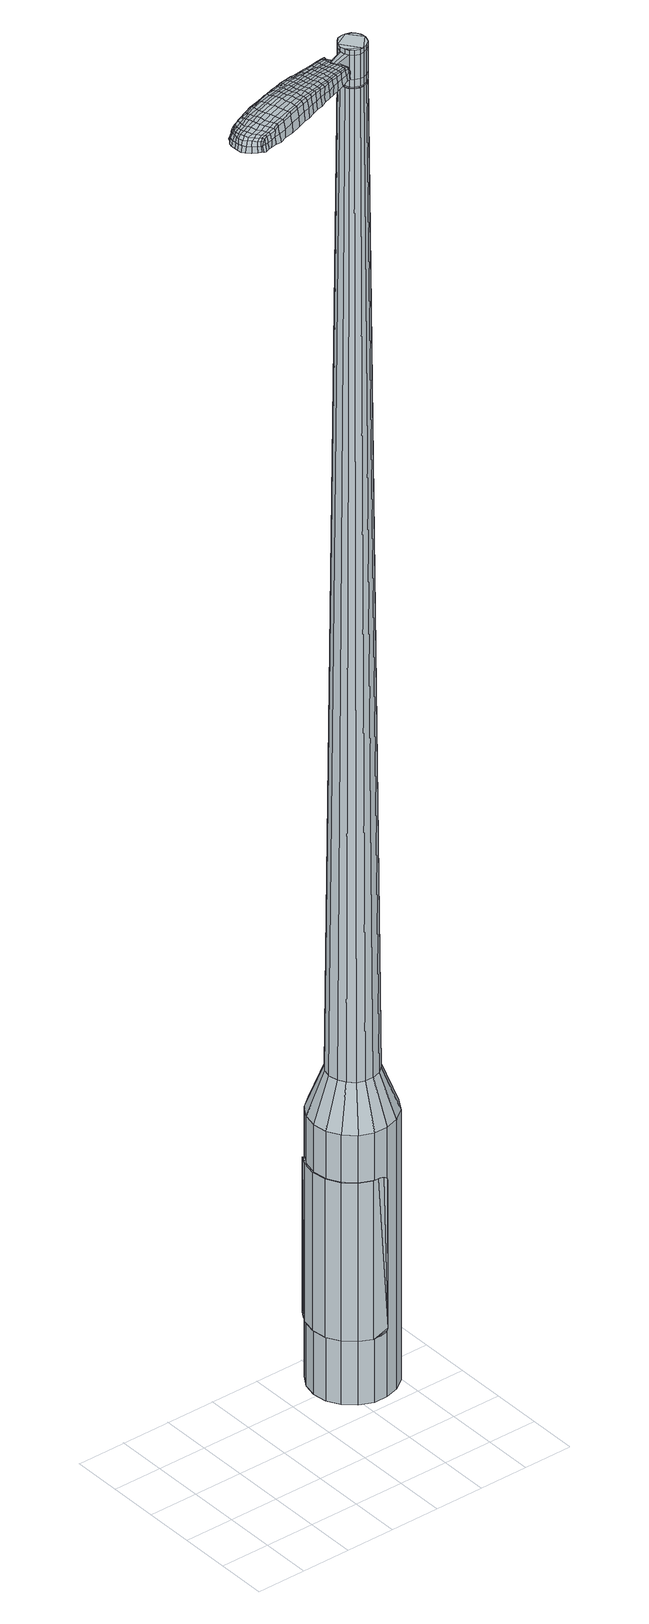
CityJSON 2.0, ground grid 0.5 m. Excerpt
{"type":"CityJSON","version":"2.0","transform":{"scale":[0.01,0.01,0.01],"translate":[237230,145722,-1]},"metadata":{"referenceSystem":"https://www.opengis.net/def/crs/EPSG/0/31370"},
"CityObjects":{
"object1":{"type":"GenericCityObject","attributes":{"cluster":575,"mean_distance_to_centroid":0.276,"new_centroid_x":237232.2,"new_centroid_y":145723.54,"mean_distance_to_camera":22.27,"H1":18.71,"H2":18.63,"Z_final":118.8,"cluster2":-1,"proj_x":237230.65,"proj_y":145718.78,"id_line":84832,"bearing_l":287.95,"distance":5,"orientation":"right","G_obj":197.95},"geometry":[{"type":"MultiSurface","lod":"2","boundaries":[[[0,1,2,3]],[[1,4,5,2]],[[4,6,7,5]],[[6,8,9,7]],[[8,10,11,9]],[[10,12,13,11]],[[12,14,15,13]],[[14,16,17,15]],[[16,18,19,17]],[[18,20,21,19]],[[20,22,23,21]],[[22,24,25,23]],[[24,26,27,25]],[[26,28,29,27]],[[28,30,31,29]],[[30,32,33,31]],[[32,34,35,33]],[[34,0,3,35]],[[36,37,38,39]],[[38,40,41,42]],[[41,43,42]],[[42,44,45,46]],[[45,47,46]],[[46,48,49,50]],[[49,51,50]],[[42,46,50,38]],[[50,52,39,38]],[[53,36,39]],[[2,5,7,35]],[[7,9,11,15]],[[11,13,15]],[[15,17,19,23]],[[19,21,23]],[[23,25,27,31]],[[27,29,31]],[[15,23,31,7]],[[31,33,35,7]],[[3,2,35]],[[1,0,54,55]],[[0,34,56,54]],[[34,32,57,56]],[[32,30,58,57]],[[30,28,59,58]],[[28,26,60,59]],[[26,24,61,60]],[[24,22,62,61]],[[22,20,63,62]],[[20,18,64,63]],[[18,16,65,64]],[[16,14,66,65]],[[14,12,67,66]],[[12,10,68,67]],[[10,8,69,68]],[[8,6,70,69]],[[6,4,71,70]],[[4,1,55,71]],[[55,54,72,73]],[[54,56,74,72]],[[56,57,75,74]],[[57,58,76,75]],[[58,59,77,76]],[[59,60,78,77]],[[60,61,79,78]],[[61,62,80,79]],[[62,63,81,80]],[[63,64,82,81]],[[64,65,83,82]],[[65,66,84,83]],[[66,67,85,84]],[[67,68,86,85]],[[68,69,87,86]],[[69,70,88,87]],[[70,71,89,88]],[[71,55,73,89]],[[90,91,92,93]],[[94,95,91,90]],[[96,97,95,94]],[[98,99,97,96]],[[100,101,99,98]],[[78,102,101,100]],[[103,104,102,78]],[[105,106,104,103]],[[107,108,106,105]],[[82,109,108,107]],[[83,110,109,82]],[[111,112,110,83]],[[113,114,112,111]],[[115,116,114,113]],[[117,118,116,115]],[[119,120,118,117]],[[121,122,120,119]],[[93,92,122,121]],[[123,124,125,126]],[[127,123,126,128]],[[129,127,128,130]],[[131,129,130,132]],[[133,131,132,134]],[[135,133,134,136]],[[137,135,136,138]],[[139,137,138,140]],[[141,139,140,142]],[[143,141,142,144]],[[145,143,144,146]],[[147,145,146,148]],[[149,147,148,150]],[[151,149,150,152]],[[153,151,152,154]],[[155,153,154,156]],[[73,72,90,93]],[[72,74,94,90]],[[74,75,96,94]],[[75,76,98,96]],[[76,77,100,98]],[[77,78,100]],[[79,103,78]],[[79,80,105,103]],[[80,81,107,105]],[[81,82,107]],[[84,111,83]],[[84,85,113,111]],[[85,86,115,113]],[[86,87,117,115]],[[87,88,119,117]],[[88,89,121,119]],[[89,73,93,121]],[[157,158,92,91]],[[158,159,122,92]],[[159,160,120,122]],[[160,161,118,120]],[[161,162,116,118]],[[162,163,114,116]],[[163,164,112,114]],[[164,110,112]],[[165,108,109]],[[165,166,106,108]],[[166,167,104,106]],[[167,102,104]],[[168,101,102]],[[168,169,99,101]],[[169,170,97,99]],[[170,171,95,97]],[[171,157,91,95]],[[39,52,155,172]],[[158,157,173,156]],[[53,39,172,124]],[[157,171,125,173]],[[36,53,124,123]],[[171,170,126,125]],[[37,36,123,127]],[[170,169,128,126]],[[38,37,127,129]],[[169,168,130,128]],[[40,38,129,131]],[[168,102,132,130]],[[41,40,131,133]],[[102,167,134,132]],[[43,41,133,135]],[[167,166,136,134]],[[42,43,135,137]],[[166,165,138,136]],[[44,42,137,139]],[[165,109,140,138]],[[45,44,139,141]],[[109,110,142,140]],[[47,45,141,143]],[[110,164,144,142]],[[46,47,143,145]],[[164,163,146,144]],[[48,46,145,147]],[[163,162,148,146]],[[49,48,147,149]],[[162,161,150,148]],[[51,49,149,151]],[[161,160,152,150]],[[50,51,151,153]],[[160,159,154,152]],[[52,50,153,155]],[[159,158,156,154]],[[155,156,174,175]],[[156,173,176,174]],[[173,125,177,176]],[[125,124,178,177]],[[124,172,179,178]],[[172,155,175,179]],[[180,181,182,183]],[[184,180,183,185]],[[180,184,186,187]],[[181,180,187,188]],[[189,190,191,192]],[[193,189,192,194]],[[189,193,195,196]],[[190,189,196,197]],[[198,199,200,201]],[[202,198,201,203]],[[198,202,204,205]],[[199,198,205,206]],[[207,208,209,210]],[[211,207,210,212]],[[207,211,213,214]],[[208,207,214,215]],[[216,217,218,219]],[[220,216,219,221]],[[216,220,222,223]],[[217,216,223,224]],[[225,226,227,228]],[[229,225,228,230]],[[225,229,231,232]],[[226,225,232,233]],[[234,235,236,237]],[[226,234,237,227]],[[234,226,233,238]],[[235,234,238,239]],[[240,241,242,243]],[[235,240,243,236]],[[240,235,239,244]],[[241,240,244,245]],[[246,184,185,247]],[[241,246,247,242]],[[246,241,245,248]],[[184,246,248,186]],[[249,250,251,252]],[[253,249,252,254]],[[249,253,255,256]],[[250,249,256,257]],[[258,259,260,261]],[[250,258,261,251]],[[258,250,257,262]],[[259,258,262,263]],[[264,265,266,267]],[[259,264,267,260]],[[264,259,263,268]],[[265,264,268,269]],[[270,271,272,273]],[[265,270,273,266]],[[270,265,269,274]],[[271,270,274,275]],[[276,181,188,277]],[[271,276,277,272]],[[276,271,275,278]],[[181,276,278,182]],[[279,280,281,282]],[[283,279,282,284]],[[279,283,285,286]],[[280,279,286,287]],[[288,289,290,291]],[[280,288,291,281]],[[288,280,287,292]],[[289,288,292,293]],[[294,295,296,297]],[[289,294,297,290]],[[294,289,293,298]],[[295,294,298,299]],[[300,193,194,301]],[[295,300,301,296]],[[300,295,299,302]],[[193,300,302,195]],[[303,304,305,306]],[[307,303,306,308]],[[303,307,309,310]],[[304,303,310,311]],[[312,313,314,315]],[[304,312,315,305]],[[312,304,311,316]],[[313,312,316,317]],[[318,319,320,321]],[[313,318,321,314]],[[318,313,317,322]],[[319,318,322,323]],[[324,325,326,327]],[[319,324,327,320]],[[324,319,323,328]],[[325,324,328,329]],[[330,190,197,331]],[[325,330,331,326]],[[330,325,329,332]],[[190,330,332,191]],[[333,219,218,334]],[[335,333,334,336]],[[333,335,337,338]],[[219,333,338,221]],[[339,335,336,340]],[[341,339,340,342]],[[339,341,343,344]],[[335,339,344,337]],[[345,341,342,346]],[[347,345,346,348]],[[345,347,349,350]],[[341,345,350,343]],[[351,347,348,352]],[[353,351,352,354]],[[351,353,355,356]],[[347,351,356,349]],[[357,353,354,358]],[[208,357,358,209]],[[357,208,215,359]],[[353,357,359,355]],[[360,361,206,205]],[[362,360,205,204]],[[360,362,363,364]],[[361,360,364,365]],[[366,367,365,364]],[[368,366,364,363]],[[366,368,369,370]],[[367,366,370,371]],[[372,373,371,370]],[[374,372,370,369]],[[372,374,375,376]],[[373,372,376,377]],[[378,379,377,376]],[[380,378,376,375]],[[378,380,213,211]],[[379,378,211,212]],[[381,382,383,384]],[[283,381,384,285]],[[381,283,284,385]],[[382,381,385,386]],[[387,202,203,388]],[[382,387,388,383]],[[387,382,386,389]],[[202,387,389,204]],[[390,391,392,393]],[[229,390,393,231]],[[390,229,230,394]],[[391,390,394,395]],[[396,397,398,399]],[[391,396,399,392]],[[396,391,395,400]],[[397,396,400,401]],[[402,199,206,403]],[[397,402,403,398]],[[402,397,401,404]],[[199,402,404,200]],[[405,406,407,408]],[[187,405,408,188]],[[405,187,186,409]],[[406,405,409,410]],[[411,412,413,414]],[[406,411,414,407]],[[411,406,410,415]],[[412,411,415,416]],[[417,210,209,418]],[[412,417,418,413]],[[417,412,416,419]],[[210,417,419,212]],[[420,421,422,423]],[[192,420,423,194]],[[420,192,191,424]],[[421,420,424,425]],[[426,214,213,427]],[[421,426,427,422]],[[426,421,425,428]],[[214,426,428,215]],[[429,430,431,432]],[[307,429,432,309]],[[429,307,308,433]],[[430,429,433,434]],[[435,220,221,436]],[[430,435,436,431]],[[435,430,434,437]],[[220,435,437,222]],[[438,439,440,441]],[[253,438,441,255]],[[438,253,254,442]],[[439,438,442,443]],[[444,445,446,447]],[[439,444,447,440]],[[444,439,443,448]],[[445,444,448,449]],[[450,217,224,451]],[[445,450,451,446]],[[450,445,449,452]],[[217,450,452,218]],[[453,454,443,442]],[[252,453,442,254]],[[453,252,251,455]],[[454,453,455,456]],[[457,458,449,448]],[[454,457,448,443]],[[457,454,456,459]],[[458,457,459,460]],[[461,334,218,452]],[[458,461,452,449]],[[461,458,460,462]],[[334,461,462,336]],[[463,464,465,466]],[[310,463,466,311]],[[463,310,309,432]],[[464,463,432,431]],[[467,338,337,468]],[[464,467,468,465]],[[467,464,431,436]],[[338,467,436,221]],[[469,470,456,455]],[[261,469,455,251]],[[469,261,260,471]],[[470,469,471,472]],[[473,474,460,459]],[[470,473,459,456]],[[473,470,472,475]],[[474,473,475,476]],[[477,340,336,462]],[[474,477,462,460]],[[477,474,476,478]],[[340,477,478,342]],[[479,480,481,482]],[[316,479,482,317]],[[479,316,311,466]],[[480,479,466,465]],[[483,344,343,484]],[[480,483,484,481]],[[483,480,465,468]],[[344,483,468,337]],[[485,486,472,471]],[[267,485,471,260]],[[485,267,266,487]],[[486,485,487,488]],[[489,490,476,475]],[[486,489,475,472]],[[489,486,488,491]],[[490,489,491,492]],[[493,346,342,478]],[[490,493,478,476]],[[493,490,492,494]],[[346,493,494,348]],[[495,496,497,498]],[[322,495,498,323]],[[495,322,317,482]],[[496,495,482,481]],[[499,350,349,500]],[[496,499,500,497]],[[499,496,481,484]],[[350,499,484,343]],[[501,502,488,487]],[[273,501,487,266]],[[501,273,272,503]],[[502,501,503,504]],[[505,506,492,491]],[[502,505,491,488]],[[505,502,504,507]],[[506,505,507,508]],[[509,352,348,494]],[[506,509,494,492]],[[509,506,508,510]],[[352,509,510,354]],[[511,512,513,514]],[[328,511,514,329]],[[511,328,323,498]],[[512,511,498,497]],[[515,356,355,516]],[[512,515,516,513]],[[515,512,497,500]],[[356,515,500,349]],[[517,518,504,503]],[[277,517,503,272]],[[517,277,188,408]],[[518,517,408,407]],[[519,520,508,507]],[[518,519,507,504]],[[519,518,407,414]],[[520,519,414,413]],[[521,358,354,510]],[[520,521,510,508]],[[521,520,413,418]],[[358,521,418,209]],[[522,523,425,424]],[[332,522,424,191]],[[522,332,329,514]],[[523,522,514,513]],[[524,359,215,428]],[[523,524,428,425]],[[524,523,513,516]],[[359,524,516,355]],[[525,526,386,385]],[[282,525,385,284]],[[525,282,281,527]],[[526,525,527,528]],[[529,362,204,389]],[[526,529,389,386]],[[529,526,528,530]],[[362,529,530,363]],[[531,532,533,534]],[[232,531,534,233]],[[531,232,231,393]],[[532,531,393,392]],[[535,536,537,538]],[[532,535,538,533]],[[535,532,392,399]],[[536,535,399,398]],[[539,361,365,540]],[[536,539,540,537]],[[539,536,398,403]],[[361,539,403,206]],[[541,542,528,527]],[[291,541,527,281]],[[541,291,290,543]],[[542,541,543,544]],[[545,368,363,530]],[[542,545,530,528]],[[545,542,544,546]],[[368,545,546,369]],[[547,548,549,550]],[[238,547,550,239]],[[547,238,233,534]],[[548,547,534,533]],[[551,552,553,554]],[[548,551,554,549]],[[551,548,533,538]],[[552,551,538,537]],[[555,367,371,556]],[[552,555,556,553]],[[555,552,537,540]],[[367,555,540,365]],[[557,558,544,543]],[[297,557,543,290]],[[557,297,296,559]],[[558,557,559,560]],[[561,374,369,546]],[[558,561,546,544]],[[561,558,560,562]],[[374,561,562,375]],[[563,564,565,566]],[[244,563,566,245]],[[563,244,239,550]],[[564,563,550,549]],[[567,568,569,570]],[[564,567,570,565]],[[567,564,549,554]],[[568,567,554,553]],[[571,373,377,572]],[[568,571,572,569]],[[571,568,553,556]],[[373,571,556,371]],[[573,574,560,559]],[[301,573,559,296]],[[573,301,194,423]],[[574,573,423,422]],[[575,380,375,562]],[[574,575,562,560]],[[575,574,422,427]],[[380,575,427,213]],[[576,577,410,409]],[[248,576,409,186]],[[576,248,245,566]],[[577,576,566,565]],[[578,579,416,415]],[[577,578,415,410]],[[578,577,565,570]],[[579,578,570,569]],[[580,379,212,419]],[[579,580,419,416]],[[580,579,569,572]],[[379,580,572,377]],[[581,582,583,584]],[[584,583,585,586]],[[587,585,583,588]],[[588,583,582,589]],[[590,591,592,593]],[[593,592,594,595]],[[596,594,592,597]],[[597,592,591,598]],[[599,600,601,602]],[[602,601,603,604]],[[605,603,601,606]],[[606,601,600,607]],[[608,609,610,611]],[[611,610,612,613]],[[614,612,610,615]],[[615,610,609,616]],[[617,618,619,620]],[[620,619,621,622]],[[623,621,619,624]],[[624,619,618,625]],[[626,627,628,629]],[[629,628,630,631]],[[632,630,628,633]],[[633,628,627,634]],[[635,636,637,638]],[[638,637,627,626]],[[634,627,637,639]],[[639,637,636,640]],[[641,642,643,644]],[[644,643,636,635]],[[640,636,643,645]],[[645,643,642,646]],[[586,585,647,648]],[[648,647,642,641]],[[646,642,647,649]],[[649,647,585,587]],[[650,651,652,653]],[[653,652,654,655]],[[656,654,652,657]],[[657,652,651,658]],[[659,660,661,662]],[[662,661,651,650]],[[658,651,661,663]],[[663,661,660,664]],[[665,666,667,668]],[[668,667,660,659]],[[664,660,667,669]],[[669,667,666,670]],[[671,672,673,674]],[[674,673,666,665]],[[670,666,673,675]],[[675,673,672,676]],[[589,582,677,678]],[[678,677,672,671]],[[676,672,677,679]],[[679,677,582,581]],[[680,681,682,683]],[[683,682,684,685]],[[686,684,682,687]],[[687,682,681,688]],[[689,690,691,692]],[[692,691,681,680]],[[688,681,691,693]],[[693,691,690,694]],[[695,696,697,698]],[[698,697,690,689]],[[694,690,697,699]],[[699,697,696,700]],[[595,594,701,702]],[[702,701,696,695]],[[700,696,701,703]],[[703,701,594,596]],[[704,705,706,707]],[[707,706,708,709]],[[710,708,706,711]],[[711,706,705,712]],[[713,714,715,716]],[[716,715,705,704]],[[712,705,715,717]],[[717,715,714,718]],[[719,720,721,722]],[[722,721,714,713]],[[718,714,721,723]],[[723,721,720,724]],[[725,726,727,728]],[[728,727,720,719]],[[724,720,727,729]],[[729,727,726,730]],[[598,591,731,732]],[[732,731,726,725]],[[730,726,731,733]],[[733,731,591,590]],[[617,620,734,735]],[[735,734,736,737]],[[738,736,734,739]],[[739,734,620,622]],[[737,736,740,741]],[[741,740,742,743]],[[744,742,740,745]],[[745,740,736,738]],[[743,742,746,747]],[[747,746,748,749]],[[750,748,746,751]],[[751,746,742,744]],[[749,748,752,753]],[[753,752,754,755]],[[756,754,752,757]],[[757,752,748,750]],[[755,754,758,759]],[[759,758,609,608]],[[616,609,758,760]],[[760,758,754,756]],[[607,761,762,606]],[[606,762,763,605]],[[764,763,762,765]],[[765,762,761,766]],[[766,767,768,765]],[[765,768,769,764]],[[770,769,768,771]],[[771,768,767,772]],[[772,773,774,771]],[[771,774,775,770]],[[776,775,774,777]],[[777,774,773,778]],[[778,779,780,777]],[[777,780,781,776]],[[614,781,780,612]],[[612,780,779,613]],[[782,783,784,785]],[[785,784,684,686]],[[685,684,784,786]],[[786,784,783,787]],[[604,603,788,789]],[[789,788,783,782]],[[787,783,788,790]],[[790,788,603,605]],[[791,792,793,794]],[[794,793,630,632]],[[631,630,793,795]],[[795,793,792,796]],[[797,798,799,800]],[[800,799,792,791]],[[796,792,799,801]],[[801,799,798,802]],[[607,600,803,804]],[[804,803,798,797]],[[802,798,803,805]],[[805,803,600,599]],[[806,807,808,809]],[[809,808,588,589]],[[587,588,808,810]],[[810,808,807,811]],[[812,813,814,815]],[[815,814,807,806]],[[811,807,814,816]],[[816,814,813,817]],[[608,611,818,819]],[[819,818,813,812]],[[817,813,818,820]],[[820,818,611,613]],[[821,822,823,824]],[[824,823,593,595]],[[590,593,823,825]],[[825,823,822,826]],[[614,615,827,828]],[[828,827,822,821]],[[826,822,827,829]],[[829,827,615,616]],[[830,831,832,833]],[[833,832,708,710]],[[709,708,832,834]],[[834,832,831,835]],[[622,621,836,837]],[[837,836,831,830]],[[835,831,836,838]],[[838,836,621,623]],[[839,840,841]],[[841,840,654,656]],[[655,654,840,842]],[[843,844,845,846]],[[846,845,840,839]],[[842,840,845,847]],[[847,845,844,848]],[[625,618,849,850]],[[850,849,844,843]],[[848,844,849,851]],[[851,849,618,617]],[[852,853,842]],[[842,853,653,655]],[[650,653,853,854]],[[854,853,852,855]],[[848,856,857,847]],[[847,857,852,842]],[[855,852,857,858]],[[858,857,856,859]],[[617,735,860,851]],[[851,860,856,848]],[[859,856,860,861]],[[861,860,735,737]],[[862,863,864]],[[864,863,711,712]],[[710,711,863,833]],[[833,863,830]],[[738,739,865,866]],[[866,865,863,862]],[[830,863,865,837]],[[837,865,739,622]],[[855,867,868,854]],[[854,868,662,650]],[[659,662,868,869]],[[869,868,867,870]],[[859,871,872,858]],[[858,872,867,855]],[[870,867,872,873]],[[873,872,871,874]],[[737,741,875,861]],[[861,875,871,859]],[[874,871,875,876]],[[876,875,741,743]],[[877,878,879,880]],[[880,879,717,718]],[[712,717,879,864]],[[864,879,878,862]],[[744,745,881,882]],[[882,881,878,877]],[[862,878,881,866]],[[866,881,745,738]],[[870,883,884,869]],[[869,884,668,659]],[[665,668,884,885]],[[885,884,883,886]],[[874,887,888,873]],[[873,888,883,870]],[[886,883,888,889]],[[889,888,887,890]],[[743,747,891,876]],[[876,891,887,874]],[[890,887,891,892]],[[892,891,747,749]],[[893,894,895,896]],[[896,895,723,724]],[[718,723,895,880]],[[880,895,894,877]],[[750,751,897,898]],[[898,897,894,893]],[[877,894,897,882]],[[882,897,751,744]],[[886,899,900,885]],[[885,900,674,665]],[[671,674,900,901]],[[901,900,899,902]],[[890,903,904,889]],[[889,904,899,886]],[[902,899,904,905]],[[905,904,903,906]],[[749,753,907,892]],[[892,907,903,890]],[[906,903,907,908]],[[908,907,753,755]],[[909,910,911,912]],[[912,911,729,730]],[[724,729,911,896]],[[896,911,910,893]],[[756,757,913,914]],[[914,913,910,909]],[[893,910,913,898]],[[898,913,757,750]],[[902,915,916,901]],[[901,916,678,671]],[[589,678,916,809]],[[809,916,915,806]],[[906,917,918,905]],[[905,918,915,902]],[[806,915,918,815]],[[815,918,917,812]],[[755,759,919,908]],[[908,919,917,906]],[[812,917,919,819]],[[819,919,759,608]],[[826,920,921,825]],[[825,921,733,590]],[[730,733,921,912]],[[912,921,920,909]],[[616,760,922,829]],[[829,922,920,826]],[[909,920,922,914]],[[914,922,760,756]],[[787,923,924,786]],[[786,924,683,685]],[[680,683,924,925]],[[925,924,923,926]],[[605,763,927,790]],[[790,927,923,787]],[[926,923,927,928]],[[928,927,763,764]],[[929,930,931,932]],[[932,931,633,634]],[[632,633,931,794]],[[794,931,930,791]],[[933,934,935,936]],[[936,935,930,929]],[[791,930,935,800]],[[800,935,934,797]],[[766,761,937,938]],[[938,937,934,933]],[[797,934,937,804]],[[804,937,761,607]],[[926,939,940,925]],[[925,940,692,680]],[[689,692,940,941]],[[941,940,939,942]],[[764,769,943,928]],[[928,943,939,926]],[[942,939,943,944]],[[944,943,769,770]],[[945,946,947,948]],[[948,947,639,640]],[[634,639,947,932]],[[932,947,946,929]],[[949,950,951,952]],[[952,951,946,945]],[[929,946,951,936]],[[936,951,950,933]],[[772,767,953,954]],[[954,953,950,949]],[[933,950,953,938]],[[938,953,767,766]],[[942,955,956,941]],[[941,956,698,689]],[[695,698,956,957]],[[957,956,955,958]],[[770,775,959,944]],[[944,959,955,942]],[[958,955,959,960]],[[960,959,775,776]],[[961,962,963,964]],[[964,963,645,646]],[[640,645,963,948]],[[948,963,962,945]],[[965,966,967,968]],[[968,967,962,961]],[[945,962,967,952]],[[952,967,966,949]],[[778,773,969,970]],[[970,969,966,965]],[[949,966,969,954]],[[954,969,773,772]],[[958,971,972,957]],[[957,972,702,695]],[[595,702,972,824]],[[824,972,971,821]],[[776,781,973,960]],[[960,973,971,958]],[[821,971,973,828]],[[828,973,781,614]],[[811,974,975,810]],[[810,975,649,587]],[[646,649,975,964]],[[964,975,974,961]],[[817,976,977,816]],[[816,977,974,811]],[[961,974,977,968]],[[968,977,976,965]],[[613,779,978,820]],[[820,978,976,817]],[[965,976,978,970]],[[970,978,779,778]],[[581,584,183,182]],[[584,586,185,183]],[[596,597,196,195]],[[597,598,197,196]],[[599,602,201,200]],[[602,604,203,201]],[[623,624,223,222]],[[624,625,224,223]],[[626,629,228,227]],[[629,631,230,228]],[[635,638,237,236]],[[638,626,227,237]],[[641,644,243,242]],[[644,635,236,243]],[[586,648,247,185]],[[648,641,242,247]],[[656,657,256,255]],[[657,658,257,256]],[[658,663,262,257]],[[663,664,263,262]],[[664,669,268,263]],[[669,670,269,268]],[[670,675,274,269]],[[675,676,275,274]],[[676,679,278,275]],[[679,581,182,278]],[[686,687,286,285]],[[687,688,287,286]],[[688,693,292,287]],[[693,694,293,292]],[[694,699,298,293]],[[699,700,299,298]],[[700,703,302,299]],[[703,596,195,302]],[[704,707,306,305]],[[707,709,308,306]],[[713,716,315,314]],[[716,704,305,315]],[[719,722,321,320]],[[722,713,314,321]],[[725,728,327,326]],[[728,719,320,327]],[[598,732,331,197]],[[732,725,326,331]],[[782,785,384,383]],[[785,686,285,384]],[[604,789,388,203]],[[789,782,383,388]],[[631,795,394,230]],[[795,796,395,394]],[[796,801,400,395]],[[801,802,401,400]],[[802,805,404,401]],[[805,599,200,404]],[[709,834,433,308]],[[834,835,434,433]],[[835,838,437,434]],[[838,623,222,437]],[[839,841,441,440]],[[841,656,255,441]],[[843,846,447,446]],[[846,839,440,447]],[[625,850,451,224]],[[850,843,446,451]],[[979,980,981,982]],[[983,984,982,981]],[[985,986,987,988]],[[989,990,991,992]],[[980,993,994,981]],[[995,983,981,994]],[[996,985,988,997]],[[998,999,990,989]],[[993,1000,1001,994]],[[1001,1002,995,994]],[[1003,996,997,1004]],[[1005,999,998,1006]],[[1000,1007,1008,1001]],[[1008,1009,1002,1001]],[[1010,1003,1004,1011]],[[1012,1005,1006,1013]],[[1014,1015,1016,1017]],[[1018,1019,1015,1014]],[[1018,1020,1021,1019]],[[1020,1022,1023,1021]],[[1024,1025,1026,1027]],[[1028,1029,1025,1024]],[[1030,1031,1029,1028]],[[1032,1033,1031,1030]],[[1027,1016,1015,1024]],[[1024,1015,1019,1028]],[[1019,1021,1030,1028]],[[1021,1023,1032,1030]],[[988,987,984,983]],[[997,988,983,995]],[[1002,1004,997,995]],[[1009,1011,1004,1002]],[[989,992,986,985]],[[998,989,985,996]],[[1006,998,996,1003]],[[1013,1006,1003,1010]],[[990,1014,1017,991]],[[999,1018,1014,990]],[[1020,1018,999,1005]],[[1022,1020,1005,1012]],[[1034,1035,1036,1037]],[[1036,1038,1039,1040]],[[1036,1040,1041,1042]],[[1036,1042,1037]],[[1043,1034,1037,1044]],[[1045,1044,1037,1046]],[[1047,1046,1037]],[[1048,1036,1035,1049]],[[1050,1048,1049,1051]],[[1052,1050,1051,1053]],[[1054,1052,1053,1055]],[[1056,1054,1055,1057]],[[1057,1058,1059,1060]],[[1057,1060,1061,1062]],[[1057,1062,1063,1064]],[[1063,1065,1066,1067]],[[1063,1067,1068,1069]],[[1063,1069,1064]],[[1057,1064,1056]],[[1070,1071,1035,1034]],[[1072,1073,1038,1036]],[[1074,1075,1047,1037]],[[1071,1076,1049,1035]],[[1077,1072,1036,1048]],[[1076,1078,1051,1049]],[[1079,1077,1048,1050]],[[1078,1080,1053,1051]],[[1081,1079,1050,1052]],[[1080,1082,1055,1053]],[[1083,1081,1052,1054]],[[1082,1084,1057,1055]],[[1085,1083,1054,1056]],[[1084,1086,1058,1057]],[[1087,1088,1065,1063]],[[1089,1085,1056,1064]],[[1059,1058,1086,1090]],[[1060,1059,1090,1091]],[[1061,1060,1091,1092]],[[1062,1061,1092,1093]],[[1063,1062,1093,1087]],[[1094,1070,1034,1043]],[[1095,1094,1043,1044]],[[1096,1095,1044,1045]],[[1097,1096,1045,1046]],[[1075,1097,1046,1047]],[[1039,1038,1073,1098]],[[1066,1065,1088,1099]],[[1040,1039,1098,1100]],[[1041,1040,1100,1101]],[[1042,1041,1101,1102]],[[1037,1042,1102,1074]],[[1067,1066,1099,1103]],[[1068,1067,1103,1104]],[[1069,1068,1104,1105]],[[1064,1069,1105,1089]]]}]}
},
"vertices":[
[178,139,384],[176,153,384],[176,153,96],[178,139,96],[179,167,384],[179,167,96],[187,180,384],[187,180,96],[199,189,384],[199,189,96],[213,194,384],[213,194,96],[227,193,384],[227,193,96],[241,187,384],[241,187,96],[252,178,384],[252,178,96],[259,165,384],[259,165,96],[261,150,384],[261,150,96],[258,136,384],[258,136,96],[250,123,384],[250,123,96],[238,114,384],[238,114,96],[224,110,384],[224,110,96],[210,110,384],[210,110,96],[196,116,384],[196,116,96],[185,126,384],[185,126,96],[211,140,1524],[216,138,1524],[220,138,1524],[206,147,1524],[225,140,1524],[229,143,1524],[232,151,1524],[231,147,1524],[231,156,1524],[229,160,1524],[221,165,1524],[226,163,1524],[217,165,1524],[212,164,1524],[206,157,1524],[209,161,1524],[205,152,1524],[208,143,1524],[195,144,429],[193,153,429],[199,136,429],[205,130,429],[213,127,429],[222,127,429],[230,129,429],[237,135,429],[242,142,429],[244,151,429],[243,159,429],[238,167,429],[232,173,429],[224,176,429],[215,177,429],[207,174,429],[200,168,429],[195,161,429],[206,147,1483],[205,152,1483],[208,143,1483],[211,140,1483],[216,138,1483],[220,138,1483],[225,140,1483],[229,143,1483],[231,147,1483],[232,151,1483],[231,156,1483],[229,160,1483],[226,163,1483],[221,165,1483],[217,165,1483],[212,164,1483],[209,161,1483],[206,157,1483],[206,148,1483],[206,148,1485],[206,152,1485],[206,152,1483],[208,144,1483],[208,144,1485],[212,141,1483],[212,141,1485],[216,139,1483],[216,139,1485],[220,139,1483],[220,139,1485],[225,140,1485],[228,143,1483],[228,143,1485],[230,147,1483],[230,147,1485],[231,151,1483],[231,151,1485],[231,156,1485],[229,160,1485],[225,163,1483],[225,163,1485],[221,164,1483],[221,164,1485],[217,164,1483],[217,164,1485],[213,163,1483],[213,163,1485],[209,160,1483],[209,160,1485],[207,156,1483],[207,156,1485],[211,140,1519],[208,143,1519],[208,143,1493],[211,140,1493],[216,138,1519],[216,138,1493],[220,138,1519],[220,138,1493],[225,140,1519],[225,140,1493],[229,143,1519],[229,143,1493],[231,147,1519],[231,147,1493],[232,151,1519],[232,151,1493],[231,156,1519],[231,156,1493],[229,160,1519],[229,160,1493],[226,163,1519],[226,163,1493],[221,165,1519],[221,165,1493],[217,165,1519],[217,165,1493],[212,164,1519],[212,164,1493],[209,161,1519],[209,161,1493],[206,157,1519],[206,157,1493],[205,152,1519],[205,152,1493],[206,147,1485],[205,152,1485],[206,157,1485],[209,161,1485],[212,164,1485],[217,165,1485],[221,165,1485],[226,163,1485],[232,151,1485],[231,147,1485],[229,143,1485],[220,138,1485],[216,138,1485],[211,140,1485],[208,143,1485],[206,147,1519],[206,147,1493],[187,145,1513],[187,145,1518],[188,142,1513],[189,139,1513],[189,139,1518],[188,142,1518],[112,137,1519],[118,139,1518],[117,140,1509],[110,139,1510],[103,135,1519],[102,136,1510],[105,134,1526],[113,136,1525],[120,138,1525],[123,101,1519],[130,103,1518],[130,105,1525],[124,103,1525],[115,98,1519],[115,100,1526],[114,96,1510],[122,99,1510],[129,101,1509],[48,95,1519],[47,98,1519],[46,98,1513],[47,94,1513],[50,91,1519],[49,91,1513],[52,92,1524],[49,95,1524],[48,99,1524],[118,118,1530],[125,120,1529],[124,123,1529],[117,121,1530],[110,115,1531],[109,118,1531],[111,111,1530],[120,114,1530],[127,117,1529],[195,143,1512],[194,145,1512],[193,145,1517],[194,142,1517],[196,140,1512],[195,140,1517],[195,139,1506],[194,142,1506],[193,145,1506],[56,118,1519],[59,119,1519],[57,120,1512],[54,119,1512],[54,117,1518],[52,118,1512],[54,116,1522],[56,117,1523],[59,118,1524],[63,121,1519],[68,123,1519],[67,124,1512],[62,122,1512],[64,120,1524],[69,122,1525],[74,126,1519],[81,128,1519],[80,129,1511],[72,127,1511],[75,124,1526],[82,127,1526],[92,132,1519],[90,133,1510],[93,130,1526],[183,156,1513],[176,154,1513],[177,153,1518],[184,155,1517],[189,157,1512],[188,156,1516],[187,158,1506],[182,157,1507],[174,155,1507],[168,152,1514],[161,151,1515],[162,150,1520],[169,151,1519],[167,153,1507],[160,151,1507],[154,149,1515],[147,147,1516],[148,146,1522],[155,148,1521],[152,150,1508],[145,148,1508],[139,145,1517],[132,143,1517],[134,142,1524],[141,144,1523],[138,146,1508],[131,144,1509],[125,141,1518],[127,140,1524],[124,142,1509],[66,84,1519],[69,84,1519],[69,86,1524],[66,85,1523],[63,84,1518],[64,84,1522],[63,82,1512],[65,82,1512],[69,83,1512],[74,85,1519],[79,87,1519],[80,88,1525],[74,87,1524],[73,84,1512],[79,85,1512],[85,88,1519],[93,90,1519],[93,92,1526],[85,90,1526],[85,86,1511],[92,89,1511],[104,94,1519],[104,96,1526],[103,92,1510],[192,127,1513],[185,125,1513],[185,123,1507],[192,126,1507],[197,130,1512],[197,128,1506],[196,130,1516],[192,129,1517],[185,126,1518],[178,122,1514],[171,119,1515],[170,118,1507],[177,120,1507],[178,123,1519],[171,121,1520],[164,116,1515],[157,114,1516],[156,112,1508],[163,115,1508],[164,118,1521],[158,115,1522],[150,111,1517],[143,108,1517],[143,107,1509],[150,109,1508],[151,113,1523],[144,110,1524],[137,106,1518],[136,104,1509],[137,108,1524],[189,141,1519],[188,143,1519],[182,139,1520],[181,141,1520],[183,136,1520],[190,138,1519],[175,136,1522],[174,139,1522],[168,134,1523],[167,136,1523],[169,131,1523],[176,133,1521],[161,132,1524],[160,134,1524],[153,129,1525],[153,132,1525],[154,126,1525],[161,129,1524],[146,127,1526],[146,130,1526],[139,125,1527],[138,128,1527],[140,121,1527],[147,124,1526],[132,122,1528],[131,125,1528],[133,119,1528],[52,96,1527],[51,100,1527],[54,93,1526],[59,94,1527],[57,98,1528],[56,101,1528],[63,100,1529],[62,103,1529],[65,96,1528],[71,98,1530],[70,102,1530],[69,105,1530],[77,104,1531],[76,108,1531],[78,100,1530],[87,103,1531],[85,107,1531],[84,110,1531],[98,111,1531],[96,114,1531],[99,107,1531],[61,84,1518],[58,85,1519],[58,84,1513],[61,83,1513],[62,85,1523],[59,86,1523],[54,88,1519],[53,87,1513],[55,89,1524],[52,115,1518],[50,113,1518],[52,113,1523],[53,115,1523],[51,116,1513],[49,113,1513],[48,110,1519],[47,106,1519],[49,106,1524],[50,110,1523],[47,110,1513],[46,106,1513],[47,102,1519],[48,102,1524],[46,102,1513],[114,135,1528],[114,133,1528],[121,135,1528],[120,137,1527],[105,132,1528],[106,131,1529],[115,130,1529],[116,127,1530],[123,129,1529],[122,132,1528],[106,128,1529],[107,125,1530],[116,124,1530],[123,126,1529],[108,121,1531],[123,104,1528],[123,106,1529],[114,103,1529],[115,101,1528],[130,107,1527],[129,109,1528],[121,110,1529],[113,107,1530],[128,112,1528],[199,131,1512],[198,133,1512],[197,133,1517],[197,132,1517],[198,130,1506],[198,132,1506],[197,136,1512],[196,136,1517],[196,136,1506],[191,157,1512],[191,155,1512],[190,156,1506],[190,157,1506],[190,156,1517],[190,154,1517],[192,153,1512],[193,150,1512],[192,151,1506],[191,153,1506],[191,152,1517],[192,150,1517],[194,148,1512],[193,148,1506],[192,147,1517],[185,154,1519],[185,153,1519],[177,152,1520],[178,151,1520],[186,151,1519],[187,148,1519],[179,149,1520],[179,146,1520],[187,146,1519],[180,144,1520],[192,130,1519],[192,132,1519],[185,129,1520],[185,127,1520],[191,135,1519],[184,132,1520],[170,150,1521],[171,149,1521],[163,148,1522],[163,147,1522],[171,146,1521],[172,144,1521],[164,144,1522],[165,142,1523],[173,141,1522],[166,139,1523],[178,125,1521],[178,127,1521],[171,124,1522],[171,122,1522],[177,130,1521],[170,127,1522],[156,146,1523],[156,145,1523],[149,144,1524],[149,143,1524],[157,142,1523],[158,140,1524],[150,140,1525],[151,138,1525],[159,137,1524],[152,135,1525],[164,119,1523],[164,121,1523],[157,119,1524],[157,117,1524],[163,125,1524],[156,122,1525],[142,143,1525],[142,141,1525],[134,141,1526],[135,139,1526],[143,138,1526],[144,135,1526],[136,136,1527],[137,133,1527],[145,133,1526],[138,130,1527],[151,114,1525],[150,116,1525],[143,114,1526],[144,112,1526],[149,120,1526],[142,117,1527],[127,139,1527],[128,137,1527],[129,134,1527],[130,131,1528],[131,128,1528],[137,109,1527],[136,111,1527],[135,115,1528],[64,86,1525],[62,87,1525],[68,86,1526],[65,88,1526],[58,89,1526],[62,91,1527],[55,115,1525],[54,113,1525],[57,115,1526],[59,117,1525],[52,110,1525],[51,107,1526],[55,108,1527],[56,112,1526],[51,103,1526],[55,105,1527],[73,88,1526],[71,89,1527],[79,89,1527],[77,91,1528],[68,92,1528],[74,94,1529],[63,119,1526],[62,117,1527],[68,119,1528],[69,121,1527],[62,114,1527],[61,110,1528],[68,113,1529],[68,116,1528],[61,107,1528],[68,109,1530],[85,91,1528],[83,93,1529],[93,93,1528],[91,95,1529],[81,96,1529],[89,99,1530],[75,123,1528],[75,121,1528],[82,124,1529],[83,126,1528],[74,118,1529],[74,115,1530],[83,117,1530],[83,121,1530],[75,111,1530],[83,114,1531],[104,97,1529],[103,99,1529],[101,103,1530],[94,129,1528],[94,127,1529],[94,124,1530],[95,121,1530],[96,118,1531],[117,139,1509],[119,137,1518],[112,136,1518],[110,137,1509],[104,133,1519],[102,134,1510],[105,132,1525],[113,134,1525],[120,136,1525],[130,107,1525],[129,105,1518],[122,103,1518],[123,104,1525],[114,100,1519],[115,101,1525],[114,98,1510],[122,101,1509],[128,103,1509],[48,99,1513],[49,99,1519],[50,96,1519],[49,95,1513],[52,93,1519],[51,92,1513],[53,93,1524],[51,96,1524],[50,99,1524],[124,123,1528],[125,120,1528],[118,118,1529],[117,121,1529],[109,115,1529],[108,118,1529],[111,112,1529],[119,114,1529],[126,117,1528],[191,144,1516],[192,145,1512],[193,142,1512],[192,142,1516],[194,139,1512],[193,139,1516],[193,139,1506],[192,142,1506],[191,144,1506],[58,119,1512],[60,118,1519],[57,116,1518],[55,117,1512],[55,115,1518],[54,116,1512],[56,115,1522],[57,115,1523],[60,117,1523],[67,123,1512],[69,122,1519],[64,120,1519],[62,120,1512],[65,118,1524],[70,121,1525],[80,127,1511],[82,126,1519],[74,124,1519],[73,125,1511],[76,123,1525],[83,125,1526],[93,130,1519],[91,131,1510],[94,129,1526],[177,152,1518],[176,152,1513],[183,154,1513],[184,153,1517],[188,155,1512],[188,154,1515],[187,156,1506],[182,155,1506],[175,153,1507],[163,148,1520],[161,149,1514],[169,151,1514],[170,150,1519],[167,151,1507],[160,150,1507],[148,144,1522],[147,145,1516],[154,147,1515],[155,146,1521],[153,148,1508],[145,146,1508],[134,140,1523],[133,141,1517],[140,143,1516],[141,142,1522],[138,144,1508],[131,142,1508],[126,139,1517],[127,138,1524],[124,140,1509],[69,88,1523],[69,86,1519],[66,86,1518],[66,87,1523],[64,85,1518],[64,86,1522],[63,84,1512],[65,84,1512],[68,85,1512],[79,90,1525],[79,89,1519],[74,87,1519],[74,89,1524],[73,86,1512],[78,87,1512],[93,94,1526],[92,92,1519],[85,90,1519],[85,92,1525],[84,88,1511],[92,91,1511],[103,96,1519],[104,98,1526],[102,94,1510],[184,125,1507],[184,126,1513],[191,129,1513],[191,128,1506],[196,131,1512],[195,130,1506],[195,132,1515],[191,130,1517],[185,128,1518],[170,119,1507],[170,121,1514],[177,124,1514],[177,122,1507],[178,125,1519],[171,122,1520],[156,114,1508],[156,115,1516],[163,118,1515],[163,117,1508],[164,120,1521],[157,117,1522],[142,108,1508],[143,110,1517],[149,113,1516],[149,111,1508],[150,114,1522],[143,112,1523],[136,108,1517],[135,106,1509],[136,109,1524],[188,141,1518],[187,143,1518],[181,138,1519],[180,141,1519],[182,136,1519],[189,138,1518],[174,136,1520],[173,139,1520],[167,134,1521],[166,136,1521],[168,131,1521],[175,133,1520],[160,131,1523],[159,134,1523],[153,129,1524],[152,132,1524],[154,126,1524],[161,128,1523],[146,127,1525],[145,130,1525],[139,125,1526],[138,127,1526],[140,121,1526],[147,124,1525],[132,122,1527],[131,125,1527],[133,119,1527],[53,100,1526],[54,97,1526],[55,94,1525],[59,95,1526],[57,98,1526],[56,101,1526],[62,103,1528],[63,100,1528],[65,97,1527],[72,99,1528],[70,102,1529],[69,105,1529],[76,108,1530],[77,104,1530],[78,101,1529],[87,104,1530],[85,107,1530],[84,110,1530],[96,114,1530],[97,111,1530],[99,107,1530],[59,86,1513],[59,87,1518],[62,86,1518],[61,84,1512],[63,87,1523],[60,88,1523],[56,89,1519],[55,89,1513],[57,90,1523],[53,112,1523],[52,112,1518],[53,114,1518],[55,113,1523],[52,115,1512],[51,113,1512],[51,106,1523],[49,106,1519],[50,109,1519],[52,109,1523],[50,109,1513],[48,106,1513],[49,102,1519],[50,103,1524],[48,102,1513],[121,134,1527],[114,132,1527],[114,134,1527],[121,135,1526],[106,131,1527],[106,130,1528],[122,129,1528],[115,127,1528],[115,130,1528],[121,132,1527],[106,127,1528],[107,124,1529],[116,124,1529],[123,126,1528],[108,121,1529],[114,104,1528],[122,107,1527],[123,105,1527],[115,102,1527],[129,108,1526],[129,109,1527],[121,110,1528],[112,107,1528],[127,113,1527],[195,133,1516],[196,133,1512],[197,132,1512],[196,132,1516],[196,131,1506],[195,132,1506],[195,136,1512],[194,136,1516],[194,135,1506],[188,155,1506],[189,155,1512],[188,156,1506],[188,154,1516],[190,150,1506],[191,150,1512],[190,152,1512],[189,153,1506],[189,152,1516],[190,149,1516],[191,147,1512],[190,147,1506],[191,147,1516],[184,152,1518],[184,153,1518],[177,151,1519],[177,150,1519],[186,148,1518],[185,150,1518],[178,148,1519],[179,146,1519],[186,145,1518],[180,143,1519],[184,129,1519],[191,131,1518],[184,128,1519],[190,135,1518],[183,132,1519],[170,148,1520],[170,149,1520],[163,147,1521],[163,146,1521],[172,144,1520],[171,146,1520],[164,144,1521],[165,141,1521],[172,141,1520],[165,139,1521],[170,124,1521],[177,127,1520],[177,126,1520],[170,123,1521],[176,130,1520],[169,127,1521],[156,144,1522],[156,145,1522],[149,143,1523],[149,142,1523],[157,139,1522],[157,142,1522],[149,140,1523],[150,137,1524],[158,137,1523],[151,134,1524],[156,119,1523],[163,121,1522],[164,120,1522],[157,118,1523],[162,125,1522],[155,122,1523],[142,140,1524],[141,141,1524],[134,139,1525],[135,138,1525],[143,135,1525],[142,138,1524],[135,136,1525],[136,133,1526],[144,132,1525],[137,130,1526],[142,114,1525],[149,116,1524],[150,115,1524],[143,113,1525],[148,120,1524],[141,118,1525],[128,136,1526],[127,137,1526],[129,131,1527],[128,134,1526],[130,128,1527],[136,112,1526],[136,110,1526],[134,115,1526],[62,88,1524],[65,87,1524],[68,88,1525],[66,89,1525],[59,91,1525],[62,91,1525],[58,114,1525],[55,112,1524],[57,114,1524],[60,116,1525],[56,108,1526],[53,107,1525],[54,110,1524],[57,111,1525],[52,103,1525],[56,105,1526],[71,90,1526],[73,89,1526],[79,91,1526],[77,92,1527],[68,93,1526],[74,95,1527],[69,118,1527],[63,116,1526],[64,117,1526],[70,120,1526],[68,112,1528],[62,110,1527],[62,113,1526],[69,115,1527],[62,107,1527],[68,109,1528],[83,94,1527],[85,92,1527],[92,95,1527],[91,96,1528],[81,97,1528],[89,100,1529],[83,123,1528],[75,120,1527],[76,122,1527],[83,124,1527],[83,117,1529],[75,114,1529],[75,118,1528],[83,120,1528],[75,111,1529],[84,114,1530],[102,100,1528],[103,98,1528],[101,103,1529],[94,126,1528],[94,128,1528],[95,121,1529],[94,124,1529],[96,117,1530],[188,156,1508],[190,150,1508],[158,141,1509],[156,148,1509],[138,135,1510],[135,143,1510],[100,123,1512],[97,132,1512],[114,138,1511],[117,129,1511],[83,118,1513],[70,113,1514],[67,122,1514],[80,127,1513],[192,143,1508],[161,133,1509],[140,127,1510],[103,114,1512],[120,120,1511],[85,109,1513],[73,105,1514],[194,137,1508],[163,126,1509],[143,118,1510],[105,106,1512],[123,111,1511],[75,96,1514],[88,100,1513],[196,130,1508],[166,118,1509],[146,110,1510],[108,97,1512],[126,102,1511],[78,88,1514],[91,91,1513],[57,109,1514],[53,106,1514],[51,113,1514],[55,117,1514],[60,101,1514],[55,99,1514],[63,93,1514],[58,92,1514],[65,85,1514],[60,86,1514],[50,102,1515],[48,98,1515],[47,99,1515],[48,106,1515],[51,98,1515],[48,97,1515],[52,93,1515],[48,96,1515],[54,89,1515],[49,95,1515],[213,109,334],[208,109,334],[208,109,165],[223,108,171],[213,109,165],[216,109,165],[219,109,166],[221,108,167],[222,108,169],[216,109,334],[219,109,333],[221,108,332],[222,108,331],[223,108,328],[195,115,165],[195,115,334],[184,125,165],[184,125,334],[177,138,165],[177,138,334],[175,153,165],[175,153,334],[178,168,165],[178,168,334],[180,171,334],[182,175,334],[183,177,333],[184,179,332],[185,180,331],[185,180,328],[180,171,165],[185,180,171],[185,180,169],[184,179,167],[183,177,166],[182,175,165],[213,112,334],[209,112,334],[209,112,165],[213,112,165],[223,111,171],[223,111,328],[196,117,334],[196,117,165],[186,127,334],[186,127,165],[180,139,334],[180,139,165],[178,153,334],[178,153,165],[180,167,334],[180,167,165],[182,170,334],[188,179,328],[188,179,171],[182,170,165],[184,173,334],[186,176,333],[187,177,332],[187,178,331],[216,112,334],[219,111,333],[221,111,332],[222,111,331],[216,112,165],[187,178,169],[219,111,166],[221,111,167],[222,111,169],[187,177,167],[186,176,166],[184,173,165]
]}
